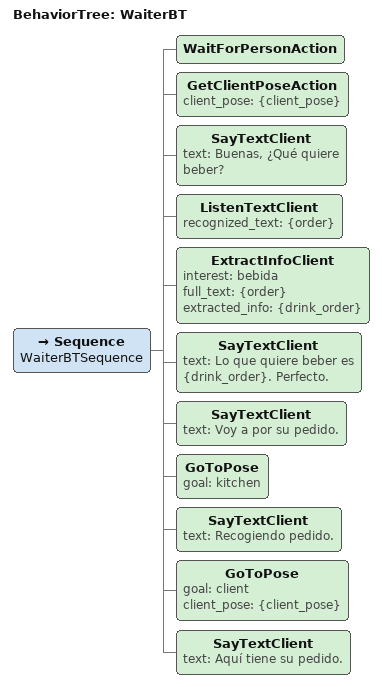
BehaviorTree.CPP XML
<?xml version="1.0" encoding="UTF-8"?>
<root BTCPP_format="4"
      main_tree_to_execute="WaiterBT">
    <BehaviorTree ID="WaiterBT">
        <Sequence name="WaiterBTSequence">
            <WaitForPersonAction/>
            <GetClientPoseAction client_pose="{client_pose}"/>
            <SayTextClient text="Buenas, ¿Qué quiere beber?"/>
            <ListenTextClient recognized_text="{order}"/>
            <ExtractInfoClient interest="bebida"
                               full_text="{order}"
                               extracted_info="{drink_order}"/>
            <SayTextClient text="Lo que quiere beber es {drink_order}. Perfecto."/>
            <SayTextClient text="Voy a por su pedido."/>
            <GoToPose goal="kitchen"/>
            <SayTextClient text="Recogiendo pedido."/>
            <GoToPose goal="client" client_pose="{client_pose}"/>
            <SayTextClient text="Aquí tiene su pedido."/>
        </Sequence>
    </BehaviorTree>

</root>
